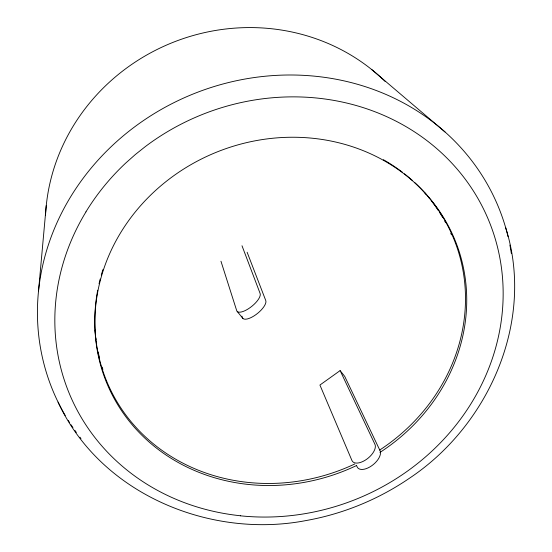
<?xml version="1.0" encoding="UTF-8"?>
<svg xmlns="http://www.w3.org/2000/svg" width="552" height="552" viewBox="0 0 552 552"><rect width="100%" height="100%" fill="white"/><g stroke="black" fill="none" stroke-linecap="round" stroke-linejoin="round"><path stroke-width="0.83" d="M38.536 290.863L46.258 205.537M340.129 370.599L319.918 385.041L351.934 460.506A14.166 7.328 -39.3 0 0 366.542 459.34A14.166 7.328 -39.3 0 0 374.932 444.305L340.129 370.599L344.738 376.423L380.052 450.687A14.124 7.39 -39.3 0 1 371.737 465.743A14.124 7.39 -39.3 0 1 357.109 466.826L356.461 465.301M371.731 69.566L445.022 131.969M237.194 311.438L242.901 318.428M58.077 402.118C100.112 493.364 209.173 539.049 305.47 520.66L306.063 520.55C343.399 513.905 379.141 499.125 410.364 477.618L410.881 477.273C489.493 424.115 535.129 320.098 505.618 227.514M247.117 252.23L265.76 300.543A14.573 5.506 -38.9 0 1 256.024 314.564A14.573 5.506 -38.9 0 1 242.376 317.566L241.914 316.151M241.997 245.757L260.123 293.491A14.614 5.423 -38.9 0 1 250.304 307.485A14.614 5.423 -38.9 0 1 236.684 310.583L220.959 261.227M45.512 215.604A198.347 187.528 -22.2 0 1 173.438 42.2A198.347 187.528 -22.2 0 1 385.082 81.385M65.239 415.477A240.948 220.621 -22.2 0 1 193.131 93.999A240.948 220.621 -22.2 0 1 508.054 236.677M509.889 245.088A240.948 220.621 -22.2 0 1 511.352 253.451M80.958 438.529A240.948 220.621 -22.2 0 1 79.909 437.184M76.355 432.444A240.948 220.621 -22.2 0 1 74.872 430.381M72.933 427.6A240.948 220.621 -22.2 0 1 71.035 424.785M69.649 422.653A240.948 220.621 -22.2 0 1 68.282 420.5M240.424 515.761A226.872 207.131 -22.2 0 1 85.96 211.892M85.939 211.844A227.686 207.835 -22.2 0 1 125.697 163.081L135.295 154.56L145.39 146.535A226.872 207.131 -22.2 0 1 406.072 126.67A226.872 207.131 -22.2 0 1 494.847 350.617A226.886 207.145 -22.2 0 1 240.375 515.809M102.893 369.447A186.976 170.775 -22.2 0 1 102.127 367.108M99.443 357.606A186.976 170.775 -22.2 0 1 98.146 351.955M96.635 343.668A186.976 170.775 -22.2 0 1 96.386 341.992M96.041 339.48A186.976 170.775 -22.2 0 1 95.834 337.796M95.399 333.56A186.976 170.775 -22.2 0 1 95.13 330.13M424.384 192.379A186.976 170.775 -22.2 0 1 425.999 194.221M428.662 197.388A186.976 170.775 -22.2 0 1 429.704 198.679M431.243 200.624A186.976 170.775 -22.2 0 1 438.44 210.678M439.778 212.748A186.976 170.775 -22.2 0 1 442.773 217.647M444.802 221.214A186.976 170.775 -22.2 0 1 445.609 222.697M450.784 233.275A186.976 170.775 -22.2 0 1 451.46 234.807M356.095 465.743A188.211 171.686 -22.2 0 1 95.165 312.46A188.211 171.686 -22.2 0 1 375.298 156.037A188.211 171.686 -22.2 0 1 379.962 452.419M414.787 182.65A187.59 171.23 -22.2 0 1 379.707 450.039M354.839 463.956A187.59 171.23 -22.2 0 1 165.572 452.881A187.59 171.23 -22.2 0 1 97.697 290.221M99.049 283.762A187.59 171.23 -22.2 0 1 100.209 279.008M101.285 275.062A187.59 171.23 -22.2 0 1 102.955 269.562M383.392 159.707A187.59 171.23 -22.2 0 1 402.373 172.217M404.409 173.79A187.59 171.23 -22.2 0 1 412.268 180.366"/></g></svg>
